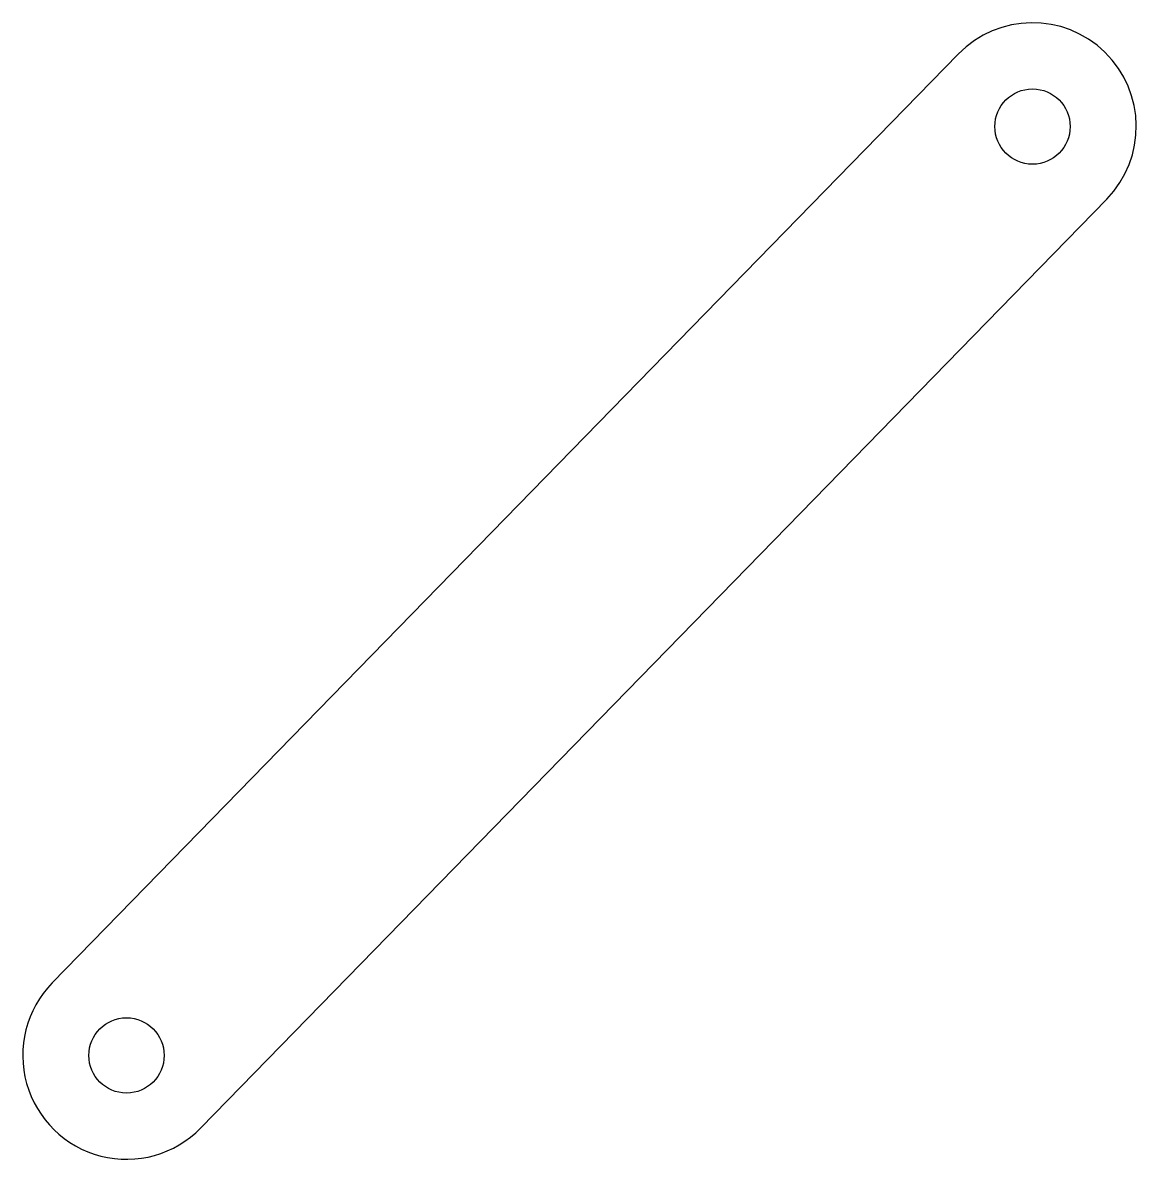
# Model space of a CAD drawing. Extents: x -38.9 to 4, y -31.8 to 12.
import ezdxf

# ---------------------------------------------------------------- set-up
doc = ezdxf.new("R2010")
doc.units = 0
doc.layers.add('Shape2DView019', color=7, linetype='CONTINUOUS')

msp = doc.modelspace()

# ---------------------------------------------------------------- linework, layer by layer
at = {"layer": 'Shape2DView019'}
for p, q in [((-37.7856, -24.9886), (-2.8626, 10.7938)), ((-32.0604, -30.5763), (2.8626, 5.20616))]:
    msp.add_line(p, q, dxfattribs=at)
for centre in [(0, 8), (-34.923, -27.7825)]:
    msp.add_circle(centre, 1.45, dxfattribs=at)
for centre, start, end in [((0, 8), -44.3035, 135.696), ((-34.923, -27.7825), 135.696, -44.3035)]:
    msp.add_arc(centre, 4, start, end, dxfattribs=at)

doc.saveas('drawing.dxf')
